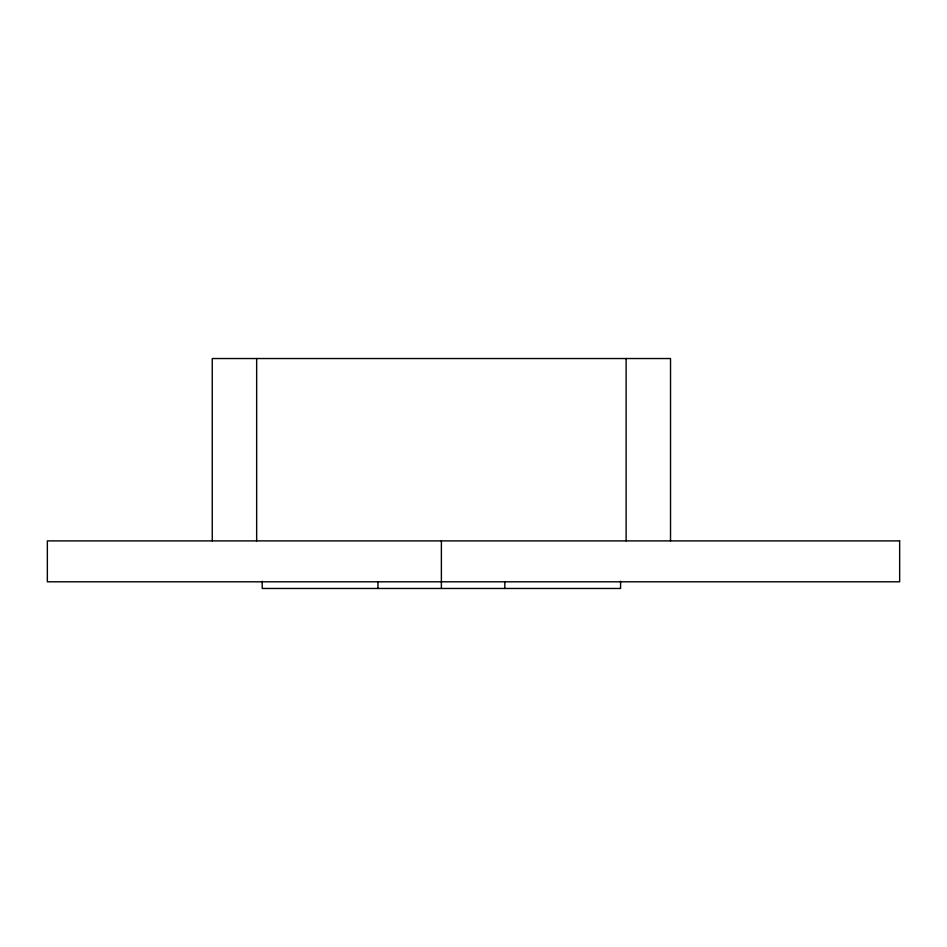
<?xml version="1.0" encoding="UTF-8"?>
<svg xmlns="http://www.w3.org/2000/svg" width="947" height="947" viewBox="0 0 947 947"><rect width="100%" height="100%" fill="white"/><g stroke="black" fill="none" stroke-linecap="round" stroke-linejoin="round"><path stroke-width="1.42" d="M670.523 540.891L670.523 358.534L212.258 358.534L212.258 540.891M626.121 358.534L626.121 540.891M620.569 581.257L620.569 588.466L262.212 588.466L262.212 581.257M504.822 581.801L504.822 588.466M441.385 540.891L441.385 588.466M377.96 581.801L377.96 588.466M256.661 358.534L256.661 540.891M899.65 540.891L47.35 540.891L47.35 581.801L899.65 581.801L899.65 540.891"/></g></svg>
